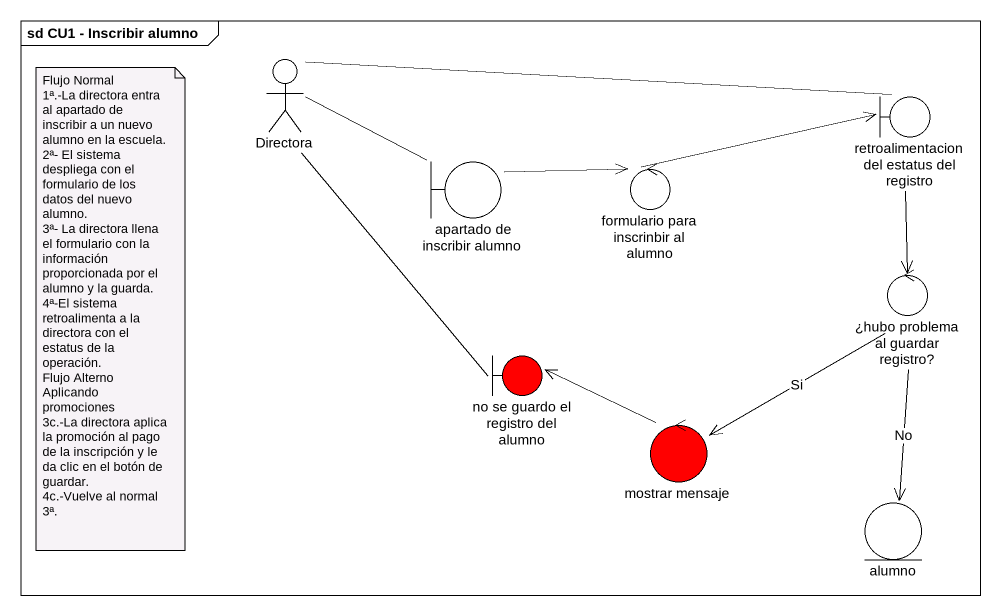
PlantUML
@startuml
mainframe sd CU1 - Inscribir alumno
actor Directora
boundary "retroalimentacion del estatus del registro" as retroalimentacion_del
boundary "apartado de inscribir alumno" as apartado_de_inscribir_alumno
control "formulario para inscrinbir al alumno" as formulario_para_inscrinbir
control "¿hubo problema al guardar registro?" as hubo_problema_al_guardar
boundary "no se guardo el registro del alumno" as no_se_guardo_el_registro #FF0000
control "mostrar mensaje" as mostrar_mensaje #FF0000
entity alumno
Directora -right- retroalimentacion_del
Directora -right- apartado_de_inscribir_alumno
retroalimentacion_del --> hubo_problema_al_guardar
apartado_de_inscribir_alumno -right-> formulario_para_inscrinbir
formulario_para_inscrinbir -right-> retroalimentacion_del
hubo_problema_al_guardar --> mostrar_mensaje : Si
hubo_problema_al_guardar --> alumno : No
no_se_guardo_el_registro -up- Directora
mostrar_mensaje -left-> no_se_guardo_el_registro
note as N1
  Flujo Normal
  1ª.-La directora entra al apartado de inscribir a un nuevo alumno en la escuela.
  2ª- El sistema despliega con el formulario de los datos del nuevo alumno.
  3ª- La directora llena el formulario con la información proporcionada por el alumno y la guarda.
  4ª-El sistema retroalimenta a la directora con el estatus de la operación.
  Flujo Alterno
  Aplicando promociones
  3c.-La directora aplica la promoción al pago de la inscripción y le da clic en el botón de guardar.
  4c.-Vuelve al normal 3ª.
end note
@enduml
